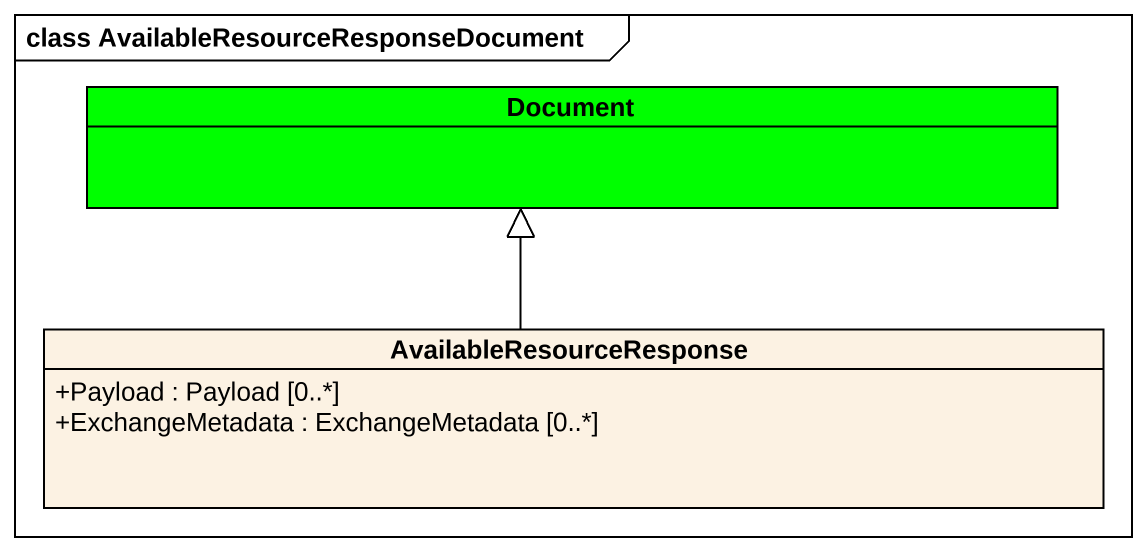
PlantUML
@startuml
mainframe class AvailableResourceResponseDocument
hide circle
hide empty members
skinparam classAttributeIconSize 0
class Document #00FF00
class AvailableResourceResponse {
  +Payload : Payload [0..*]
  +ExchangeMetadata : ExchangeMetadata [0..*]
}
AvailableResourceResponse -up-|> Document
@enduml
